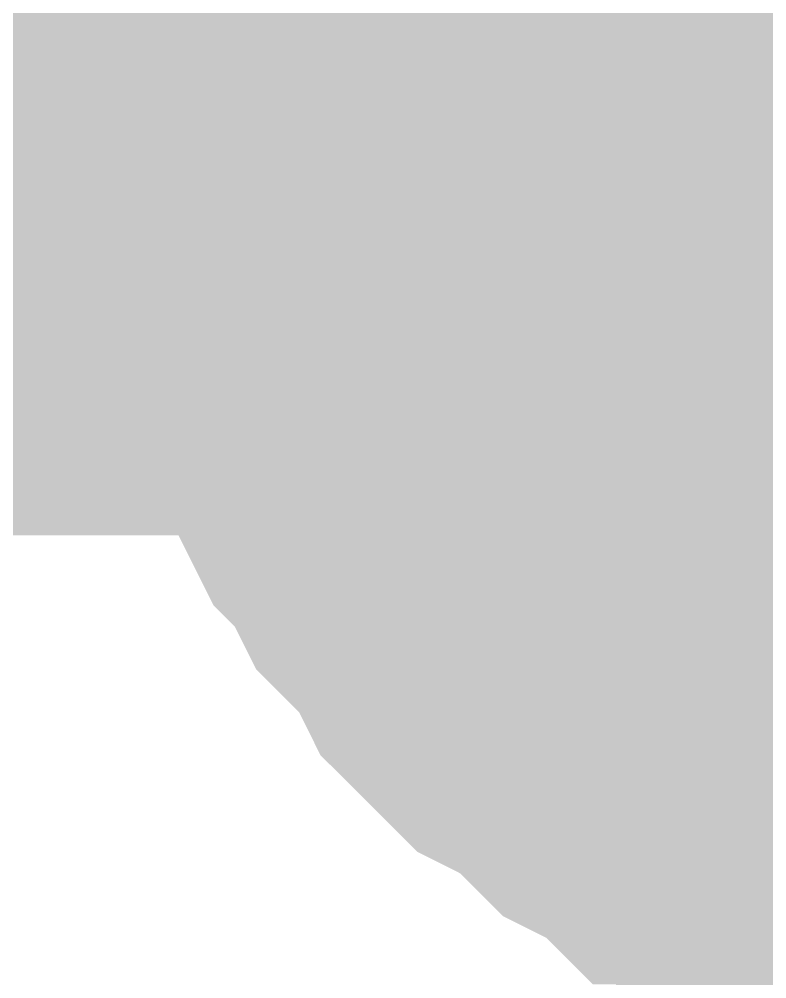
# Model space of a CAD drawing. Header units: inches. Extents: x 0 to 841, y 0 to 594.
# Drawn here: x 239.028 to 239.813, y 61.641 to 62.649 of the extents above; entities that cross this region are included whole.
import ezdxf

# ---------------------------------------------------------------- set-up
doc = ezdxf.new("R2010")
doc.units = ezdxf.units.IN
doc.layers.add('Sheet', color=255, linetype='Continuous')

msp = doc.modelspace()

# ---------------------------------------------------------------- linework, layer by layer
at = {"layer": 'Sheet'}
msp.add_lwpolyline([(239.746, 62.5, 0.508, 0.508, 1), (240.254, 62.5, 0.508, 0.508, 1)], format="xyseb", close=True, dxfattribs=at)
for points in [[(239.2655, 62.4814, 0.2997, 0.2997, 0), (239.2655, 62.5263, 0.2997, 0.2997, 0), (239.2655, 62.5712, 0.2997, 0.2997, 0), (239.2655, 62.5937, 0.2997, 0.2997, 0), (239.2879, 62.6386, 0.2997, 0.2997, 0), (239.2879, 62.6835, 0.2997, 0.2997, 0), (239.3104, 62.706, 0.2997, 0.2997, 0), (239.3104, 62.7509, 0.2997, 0.2997, 0), (239.3329, 62.7734, 0.2997, 0.2997, 0), (239.3329, 62.8183, 0.2997, 0.2997, 0)], [(239.2655, 62.4814, 0.2997, 0.2997, 0), (239.2655, 62.5263, 0.2997, 0.2997, 0), (239.2655, 62.5712, 0.2997, 0.2997, 0), (239.2655, 62.5937, 0.2997, 0.2997, 0), (239.2879, 62.6386, 0.2997, 0.2997, 0), (239.2879, 62.6835, 0.2997, 0.2997, 0), (239.3104, 62.706, 0.2997, 0.2997, 0), (239.3104, 62.7509, 0.2997, 0.2997, 0), (239.3329, 62.7734, 0.2997, 0.2997, 0), (239.3329, 62.8183, 0.2997, 0.2997, 0)], [(239.2655, 62.4814, 0.2997, 0.2997, 0), (239.2655, 62.5263, 0.2997, 0.2997, 0), (239.2655, 62.5712, 0.2997, 0.2997, 0), (239.2655, 62.5937, 0.2997, 0.2997, 0), (239.2879, 62.6386, 0.2997, 0.2997, 0), (239.2879, 62.6835, 0.2997, 0.2997, 0), (239.3104, 62.706, 0.2997, 0.2997, 0), (239.3104, 62.7509, 0.2997, 0.2997, 0), (239.3329, 62.7734, 0.2997, 0.2997, 0), (239.3329, 62.8183, 0.2997, 0.2997, 0)], [(239.2655, 62.4814, 0.2997, 0.2997, 0), (239.2655, 62.5263, 0.2997, 0.2997, 0), (239.2655, 62.5712, 0.2997, 0.2997, 0), (239.2655, 62.5937, 0.2997, 0.2997, 0), (239.2879, 62.6386, 0.2997, 0.2997, 0), (239.2879, 62.6835, 0.2997, 0.2997, 0), (239.3104, 62.706, 0.2997, 0.2997, 0), (239.3104, 62.7509, 0.2997, 0.2997, 0), (239.3329, 62.7734, 0.2997, 0.2997, 0), (239.3329, 62.8183, 0.2997, 0.2997, 0)], [(239.5125, 62.4814, 0.2997, 0.2997, 0), (239.5125, 62.5039, 0.2997, 0.2997, 0), (239.5125, 62.5263, 0.2997, 0.2997, 0), (239.5125, 62.5712, 0.2997, 0.2997, 0), (239.5125, 62.5937, 0.2997, 0.2997, 0), (239.535, 62.6162, 0.2997, 0.2997, 0), (239.535, 62.6386, 0.2997, 0.2997, 0), (239.535, 62.6611, 0.2997, 0.2997, 0), (239.5574, 62.6835, 0.2997, 0.2997, 0), (239.5574, 62.706, 0.2997, 0.2997, 0), (239.5799, 62.7284, 0.2997, 0.2997, 0), (239.5799, 62.7509, 0.2997, 0.2997, 0), (239.6024, 62.7734, 0.2997, 0.2997, 0), (239.6024, 62.7958, 0.2997, 0.2997, 0), (239.6248, 62.8183, 0.2997, 0.2997, 0)], [(239.5125, 62.4814, 0.2997, 0.2997, 0), (239.5125, 62.5039, 0.2997, 0.2997, 0), (239.5125, 62.5263, 0.2997, 0.2997, 0), (239.5125, 62.5712, 0.2997, 0.2997, 0), (239.5125, 62.5937, 0.2997, 0.2997, 0), (239.535, 62.6162, 0.2997, 0.2997, 0), (239.535, 62.6386, 0.2997, 0.2997, 0), (239.535, 62.6611, 0.2997, 0.2997, 0), (239.5574, 62.6835, 0.2997, 0.2997, 0), (239.5574, 62.706, 0.2997, 0.2997, 0), (239.5799, 62.7284, 0.2997, 0.2997, 0), (239.5799, 62.7509, 0.2997, 0.2997, 0), (239.6024, 62.7734, 0.2997, 0.2997, 0), (239.6024, 62.7958, 0.2997, 0.2997, 0), (239.6248, 62.8183, 0.2997, 0.2997, 0)], [(239.5125, 62.4814, 0.2997, 0.2997, 0), (239.5125, 62.5039, 0.2997, 0.2997, 0), (239.5125, 62.5263, 0.2997, 0.2997, 0), (239.5125, 62.5712, 0.2997, 0.2997, 0), (239.5125, 62.5937, 0.2997, 0.2997, 0), (239.535, 62.6162, 0.2997, 0.2997, 0), (239.535, 62.6386, 0.2997, 0.2997, 0), (239.535, 62.6611, 0.2997, 0.2997, 0), (239.5574, 62.6835, 0.2997, 0.2997, 0), (239.5574, 62.706, 0.2997, 0.2997, 0), (239.5799, 62.7284, 0.2997, 0.2997, 0), (239.5799, 62.7509, 0.2997, 0.2997, 0), (239.6024, 62.7734, 0.2997, 0.2997, 0), (239.6024, 62.7958, 0.2997, 0.2997, 0), (239.6248, 62.8183, 0.2997, 0.2997, 0)], [(225.0272, 62.4814, 0.7493, 0.7493, 0), (240.0291, 62.4814, 0.7493, 0.7493, 0)], [(245.0147, 62.4814, 0.7493, 0.7493, 0), (240.0291, 62.4814, 0.7493, 0.7493, 0)], [(240.0291, 57.4955, 0.7493, 0.7493, 0), (240.0291, 62.4814, 0.7493, 0.7493, 0)], [(239.2655, 62.4814, 0.0991, 0.0991, 0), (239.2655, 62.5263, 0.0991, 0.0991, 0), (239.2655, 62.5712, 0.0991, 0.0991, 0), (239.2655, 62.5937, 0.0991, 0.0991, 0), (239.2879, 62.6386, 0.0991, 0.0991, 0), (239.2879, 62.6835, 0.0991, 0.0991, 0), (239.3104, 62.706, 0.0991, 0.0991, 0)], [(239.2655, 62.4814, 0.0991, 0.0991, 0), (239.2655, 62.5263, 0.0991, 0.0991, 0), (239.2655, 62.5712, 0.0991, 0.0991, 0), (239.2655, 62.5937, 0.0991, 0.0991, 0), (239.2879, 62.6386, 0.0991, 0.0991, 0), (239.2879, 62.6835, 0.0991, 0.0991, 0), (239.3104, 62.706, 0.0991, 0.0991, 0)], [(239.2655, 62.4814, 0.0991, 0.0991, 0), (239.2655, 62.5263, 0.0991, 0.0991, 0), (239.2655, 62.5712, 0.0991, 0.0991, 0), (239.2655, 62.5937, 0.0991, 0.0991, 0), (239.2879, 62.6386, 0.0991, 0.0991, 0), (239.2879, 62.6835, 0.0991, 0.0991, 0), (239.3104, 62.706, 0.0991, 0.0991, 0)], [(239.2655, 62.4814, 0.0991, 0.0991, 0), (239.2655, 62.5263, 0.0991, 0.0991, 0), (239.2655, 62.5712, 0.0991, 0.0991, 0), (239.2655, 62.5937, 0.0991, 0.0991, 0), (239.2879, 62.6386, 0.0991, 0.0991, 0), (239.2879, 62.6835, 0.0991, 0.0991, 0), (239.3104, 62.706, 0.0991, 0.0991, 0)], [(239.5125, 62.4814, 0.0991, 0.0991, 0), (239.5125, 62.5039, 0.0991, 0.0991, 0), (239.5125, 62.5263, 0.0991, 0.0991, 0), (239.5125, 62.5712, 0.0991, 0.0991, 0), (239.5125, 62.5937, 0.0991, 0.0991, 0), (239.535, 62.6162, 0.0991, 0.0991, 0), (239.535, 62.6386, 0.0991, 0.0991, 0), (239.535, 62.6611, 0.0991, 0.0991, 0), (239.5574, 62.6835, 0.0991, 0.0991, 0), (239.5574, 62.706, 0.0991, 0.0991, 0)], [(239.5125, 62.4814, 0.0991, 0.0991, 0), (239.5125, 62.5039, 0.0991, 0.0991, 0), (239.5125, 62.5263, 0.0991, 0.0991, 0), (239.5125, 62.5712, 0.0991, 0.0991, 0), (239.5125, 62.5937, 0.0991, 0.0991, 0), (239.535, 62.6162, 0.0991, 0.0991, 0), (239.535, 62.6386, 0.0991, 0.0991, 0), (239.535, 62.6611, 0.0991, 0.0991, 0), (239.5574, 62.6835, 0.0991, 0.0991, 0), (239.5574, 62.706, 0.0991, 0.0991, 0)], [(239.5125, 62.4814, 0.0991, 0.0991, 0), (239.5125, 62.5039, 0.0991, 0.0991, 0), (239.5125, 62.5263, 0.0991, 0.0991, 0), (239.5125, 62.5712, 0.0991, 0.0991, 0), (239.5125, 62.5937, 0.0991, 0.0991, 0), (239.535, 62.6162, 0.0991, 0.0991, 0), (239.535, 62.6386, 0.0991, 0.0991, 0), (239.535, 62.6611, 0.0991, 0.0991, 0), (239.5574, 62.6835, 0.0991, 0.0991, 0), (239.5574, 62.706, 0.0991, 0.0991, 0)], [(239.9841, 61.7178, 0.2997, 0.2997, 0), (239.9392, 61.7178, 0.2997, 0.2997, 0), (239.9168, 61.7178, 0.2997, 0.2997, 0), (239.8718, 61.7402, 0.2997, 0.2997, 0), (239.8269, 61.7402, 0.2997, 0.2997, 0), (239.8045, 61.7627, 0.2997, 0.2997, 0), (239.7596, 61.7627, 0.2997, 0.2997, 0), (239.7371, 61.7852, 0.2997, 0.2997, 0), (239.6922, 61.7852, 0.2997, 0.2997, 0), (239.6697, 61.8076, 0.2997, 0.2997, 0), (239.6248, 61.8301, 0.2997, 0.2997, 0), (239.6024, 61.8525, 0.2997, 0.2997, 0), (239.5799, 61.875, 0.2997, 0.2997, 0), (239.535, 61.8975, 0.2997, 0.2997, 0), (239.5125, 61.9199, 0.2997, 0.2997, 0), (239.4901, 61.9424, 0.2997, 0.2997, 0), (239.4676, 61.9648, 0.2997, 0.2997, 0), (239.4452, 62.0098, 0.2997, 0.2997, 0), (239.4227, 62.0322, 0.2997, 0.2997, 0), (239.4002, 62.0547, 0.2997, 0.2997, 0), (239.3778, 62.0996, 0.2997, 0.2997, 0), (239.3553, 62.1221, 0.2997, 0.2997, 0), (239.3329, 62.167, 0.2997, 0.2997, 0), (239.3329, 62.1894, 0.2997, 0.2997, 0), (239.3104, 62.2343, 0.2997, 0.2997, 0), (239.3104, 62.2568, 0.2997, 0.2997, 0), (239.2879, 62.3017, 0.2997, 0.2997, 0), (239.2879, 62.3242, 0.2997, 0.2997, 0), (239.2655, 62.3691, 0.2997, 0.2997, 0), (239.2655, 62.414, 0.2997, 0.2997, 0), (239.2655, 62.4365, 0.2997, 0.2997, 0), (239.2655, 62.4814, 0.2997, 0.2997, 0)], [(239.2655, 62.4814, 0.2997, 0.2997, 0), (239.2655, 62.4814, 0.2997, 0.2997, 0)], [(239.9841, 61.7178, 0.2997, 0.2997, 0), (239.9392, 61.7178, 0.2997, 0.2997, 0), (239.9168, 61.7178, 0.2997, 0.2997, 0), (239.8718, 61.7402, 0.2997, 0.2997, 0), (239.8269, 61.7402, 0.2997, 0.2997, 0), (239.8045, 61.7627, 0.2997, 0.2997, 0), (239.7596, 61.7627, 0.2997, 0.2997, 0), (239.7371, 61.7852, 0.2997, 0.2997, 0), (239.6922, 61.7852, 0.2997, 0.2997, 0), (239.6697, 61.8076, 0.2997, 0.2997, 0), (239.6248, 61.8301, 0.2997, 0.2997, 0), (239.6024, 61.8525, 0.2997, 0.2997, 0), (239.5799, 61.875, 0.2997, 0.2997, 0), (239.535, 61.8975, 0.2997, 0.2997, 0), (239.5125, 61.9199, 0.2997, 0.2997, 0), (239.4901, 61.9424, 0.2997, 0.2997, 0), (239.4676, 61.9648, 0.2997, 0.2997, 0), (239.4452, 62.0098, 0.2997, 0.2997, 0), (239.4227, 62.0322, 0.2997, 0.2997, 0), (239.4002, 62.0547, 0.2997, 0.2997, 0), (239.3778, 62.0996, 0.2997, 0.2997, 0), (239.3553, 62.1221, 0.2997, 0.2997, 0), (239.3329, 62.167, 0.2997, 0.2997, 0), (239.3329, 62.1894, 0.2997, 0.2997, 0), (239.3104, 62.2343, 0.2997, 0.2997, 0), (239.3104, 62.2568, 0.2997, 0.2997, 0), (239.2879, 62.3017, 0.2997, 0.2997, 0), (239.2879, 62.3242, 0.2997, 0.2997, 0), (239.2655, 62.3691, 0.2997, 0.2997, 0), (239.2655, 62.414, 0.2997, 0.2997, 0), (239.2655, 62.4365, 0.2997, 0.2997, 0), (239.2655, 62.4814, 0.2997, 0.2997, 0)], [(239.2655, 62.4814, 0.2997, 0.2997, 0), (239.2655, 62.4814, 0.2997, 0.2997, 0)], [(239.9841, 61.7178, 0.2997, 0.2997, 0), (239.9392, 61.7178, 0.2997, 0.2997, 0), (239.9168, 61.7178, 0.2997, 0.2997, 0), (239.8718, 61.7402, 0.2997, 0.2997, 0), (239.8269, 61.7402, 0.2997, 0.2997, 0), (239.8045, 61.7627, 0.2997, 0.2997, 0), (239.7596, 61.7627, 0.2997, 0.2997, 0), (239.7371, 61.7852, 0.2997, 0.2997, 0), (239.6922, 61.7852, 0.2997, 0.2997, 0), (239.6697, 61.8076, 0.2997, 0.2997, 0), (239.6248, 61.8301, 0.2997, 0.2997, 0), (239.6024, 61.8525, 0.2997, 0.2997, 0), (239.5799, 61.875, 0.2997, 0.2997, 0), (239.535, 61.8975, 0.2997, 0.2997, 0), (239.5125, 61.9199, 0.2997, 0.2997, 0), (239.4901, 61.9424, 0.2997, 0.2997, 0), (239.4676, 61.9648, 0.2997, 0.2997, 0), (239.4452, 62.0098, 0.2997, 0.2997, 0), (239.4227, 62.0322, 0.2997, 0.2997, 0), (239.4002, 62.0547, 0.2997, 0.2997, 0), (239.3778, 62.0996, 0.2997, 0.2997, 0), (239.3553, 62.1221, 0.2997, 0.2997, 0), (239.3329, 62.167, 0.2997, 0.2997, 0), (239.3329, 62.1894, 0.2997, 0.2997, 0), (239.3104, 62.2343, 0.2997, 0.2997, 0), (239.3104, 62.2568, 0.2997, 0.2997, 0), (239.2879, 62.3017, 0.2997, 0.2997, 0), (239.2879, 62.3242, 0.2997, 0.2997, 0), (239.2655, 62.3691, 0.2997, 0.2997, 0), (239.2655, 62.414, 0.2997, 0.2997, 0), (239.2655, 62.4365, 0.2997, 0.2997, 0), (239.2655, 62.4814, 0.2997, 0.2997, 0)], [(239.2655, 62.4814, 0.2997, 0.2997, 0), (239.2655, 62.4814, 0.2997, 0.2997, 0)], [(239.9841, 61.7178, 0.2997, 0.2997, 0), (239.9392, 61.7178, 0.2997, 0.2997, 0), (239.9168, 61.7178, 0.2997, 0.2997, 0), (239.8718, 61.7402, 0.2997, 0.2997, 0), (239.8269, 61.7402, 0.2997, 0.2997, 0), (239.8045, 61.7627, 0.2997, 0.2997, 0), (239.7596, 61.7627, 0.2997, 0.2997, 0), (239.7371, 61.7852, 0.2997, 0.2997, 0), (239.6922, 61.7852, 0.2997, 0.2997, 0), (239.6697, 61.8076, 0.2997, 0.2997, 0), (239.6248, 61.8301, 0.2997, 0.2997, 0), (239.6024, 61.8525, 0.2997, 0.2997, 0), (239.5799, 61.875, 0.2997, 0.2997, 0), (239.535, 61.8975, 0.2997, 0.2997, 0), (239.5125, 61.9199, 0.2997, 0.2997, 0), (239.4901, 61.9424, 0.2997, 0.2997, 0), (239.4676, 61.9648, 0.2997, 0.2997, 0), (239.4452, 62.0098, 0.2997, 0.2997, 0), (239.4227, 62.0322, 0.2997, 0.2997, 0), (239.4002, 62.0547, 0.2997, 0.2997, 0), (239.3778, 62.0996, 0.2997, 0.2997, 0), (239.3553, 62.1221, 0.2997, 0.2997, 0), (239.3329, 62.167, 0.2997, 0.2997, 0), (239.3329, 62.1894, 0.2997, 0.2997, 0), (239.3104, 62.2343, 0.2997, 0.2997, 0), (239.3104, 62.2568, 0.2997, 0.2997, 0), (239.2879, 62.3017, 0.2997, 0.2997, 0), (239.2879, 62.3242, 0.2997, 0.2997, 0), (239.2655, 62.3691, 0.2997, 0.2997, 0), (239.2655, 62.414, 0.2997, 0.2997, 0), (239.2655, 62.4365, 0.2997, 0.2997, 0), (239.2655, 62.4814, 0.2997, 0.2997, 0)], [(239.2655, 62.4814, 0.2997, 0.2997, 0), (239.2655, 62.4814, 0.2997, 0.2997, 0)], [(239.9841, 61.9873, 0.2997, 0.2997, 0), (239.9392, 61.9873, 0.2997, 0.2997, 0), (239.9168, 61.9873, 0.2997, 0.2997, 0), (239.8943, 62.0098, 0.2997, 0.2997, 0), (239.8718, 62.0098, 0.2997, 0.2997, 0), (239.8494, 62.0098, 0.2997, 0.2997, 0), (239.8269, 62.0322, 0.2997, 0.2997, 0), (239.8045, 62.0322, 0.2997, 0.2997, 0), (239.782, 62.0547, 0.2997, 0.2997, 0), (239.7596, 62.0547, 0.2997, 0.2997, 0), (239.7371, 62.0771, 0.2997, 0.2997, 0), (239.7146, 62.0771, 0.2997, 0.2997, 0), (239.6922, 62.0996, 0.2997, 0.2997, 0), (239.6697, 62.1221, 0.2997, 0.2997, 0), (239.6697, 62.1221, 0.2997, 0.2997, 0), (239.6473, 62.1445, 0.2997, 0.2997, 0), (239.6248, 62.167, 0.2997, 0.2997, 0), (239.6024, 62.1894, 0.2997, 0.2997, 0), (239.6024, 62.2119, 0.2997, 0.2997, 0), (239.5799, 62.2343, 0.2997, 0.2997, 0), (239.5799, 62.2568, 0.2997, 0.2997, 0), (239.5574, 62.2793, 0.2997, 0.2997, 0), (239.5574, 62.3017, 0.2997, 0.2997, 0), (239.535, 62.3017, 0.2997, 0.2997, 0), (239.535, 62.3466, 0.2997, 0.2997, 0), (239.535, 62.3691, 0.2997, 0.2997, 0), (239.5125, 62.3916, 0.2997, 0.2997, 0), (239.5125, 62.414, 0.2997, 0.2997, 0), (239.5125, 62.4365, 0.2997, 0.2997, 0), (239.5125, 62.4589, 0.2997, 0.2997, 0), (239.5125, 62.4814, 0.2997, 0.2997, 0)], [(239.5125, 62.4814, 0.2997, 0.2997, 0), (239.5125, 62.4814, 0.2997, 0.2997, 0)], [(239.9841, 61.9873, 0.2997, 0.2997, 0), (239.9392, 61.9873, 0.2997, 0.2997, 0), (239.9168, 61.9873, 0.2997, 0.2997, 0), (239.8943, 62.0098, 0.2997, 0.2997, 0), (239.8718, 62.0098, 0.2997, 0.2997, 0), (239.8494, 62.0098, 0.2997, 0.2997, 0), (239.8269, 62.0322, 0.2997, 0.2997, 0), (239.8045, 62.0322, 0.2997, 0.2997, 0), (239.782, 62.0547, 0.2997, 0.2997, 0), (239.7596, 62.0547, 0.2997, 0.2997, 0), (239.7371, 62.0771, 0.2997, 0.2997, 0), (239.7146, 62.0771, 0.2997, 0.2997, 0), (239.6922, 62.0996, 0.2997, 0.2997, 0), (239.6697, 62.1221, 0.2997, 0.2997, 0), (239.6697, 62.1221, 0.2997, 0.2997, 0), (239.6473, 62.1445, 0.2997, 0.2997, 0), (239.6248, 62.167, 0.2997, 0.2997, 0), (239.6024, 62.1894, 0.2997, 0.2997, 0), (239.6024, 62.2119, 0.2997, 0.2997, 0), (239.5799, 62.2343, 0.2997, 0.2997, 0), (239.5799, 62.2568, 0.2997, 0.2997, 0), (239.5574, 62.2793, 0.2997, 0.2997, 0), (239.5574, 62.3017, 0.2997, 0.2997, 0), (239.535, 62.3017, 0.2997, 0.2997, 0), (239.535, 62.3466, 0.2997, 0.2997, 0), (239.535, 62.3691, 0.2997, 0.2997, 0), (239.5125, 62.3916, 0.2997, 0.2997, 0), (239.5125, 62.414, 0.2997, 0.2997, 0), (239.5125, 62.4365, 0.2997, 0.2997, 0), (239.5125, 62.4589, 0.2997, 0.2997, 0), (239.5125, 62.4814, 0.2997, 0.2997, 0)], [(239.5125, 62.4814, 0.2997, 0.2997, 0), (239.5125, 62.4814, 0.2997, 0.2997, 0)], [(239.9841, 61.9873, 0.2997, 0.2997, 0), (239.9392, 61.9873, 0.2997, 0.2997, 0), (239.9168, 61.9873, 0.2997, 0.2997, 0), (239.8943, 62.0098, 0.2997, 0.2997, 0), (239.8718, 62.0098, 0.2997, 0.2997, 0), (239.8494, 62.0098, 0.2997, 0.2997, 0), (239.8269, 62.0322, 0.2997, 0.2997, 0), (239.8045, 62.0322, 0.2997, 0.2997, 0), (239.782, 62.0547, 0.2997, 0.2997, 0), (239.7596, 62.0547, 0.2997, 0.2997, 0), (239.7371, 62.0771, 0.2997, 0.2997, 0), (239.7146, 62.0771, 0.2997, 0.2997, 0), (239.6922, 62.0996, 0.2997, 0.2997, 0), (239.6697, 62.1221, 0.2997, 0.2997, 0), (239.6697, 62.1221, 0.2997, 0.2997, 0), (239.6473, 62.1445, 0.2997, 0.2997, 0), (239.6248, 62.167, 0.2997, 0.2997, 0), (239.6024, 62.1894, 0.2997, 0.2997, 0), (239.6024, 62.2119, 0.2997, 0.2997, 0), (239.5799, 62.2343, 0.2997, 0.2997, 0), (239.5799, 62.2568, 0.2997, 0.2997, 0), (239.5574, 62.2793, 0.2997, 0.2997, 0), (239.5574, 62.3017, 0.2997, 0.2997, 0), (239.535, 62.3017, 0.2997, 0.2997, 0), (239.535, 62.3466, 0.2997, 0.2997, 0), (239.535, 62.3691, 0.2997, 0.2997, 0), (239.5125, 62.3916, 0.2997, 0.2997, 0), (239.5125, 62.414, 0.2997, 0.2997, 0), (239.5125, 62.4365, 0.2997, 0.2997, 0), (239.5125, 62.4589, 0.2997, 0.2997, 0), (239.5125, 62.4814, 0.2997, 0.2997, 0)], [(239.5125, 62.4814, 0.2997, 0.2997, 0), (239.5125, 62.4814, 0.2997, 0.2997, 0)], [(239.8718, 61.7402, 0.0991, 0.0991, 0), (239.8269, 61.7402, 0.0991, 0.0991, 0), (239.8045, 61.7627, 0.0991, 0.0991, 0), (239.7596, 61.7627, 0.0991, 0.0991, 0), (239.7371, 61.7852, 0.0991, 0.0991, 0), (239.6922, 61.7852, 0.0991, 0.0991, 0), (239.6697, 61.8076, 0.0991, 0.0991, 0), (239.6248, 61.8301, 0.0991, 0.0991, 0), (239.6024, 61.8525, 0.0991, 0.0991, 0), (239.5799, 61.875, 0.0991, 0.0991, 0), (239.535, 61.8975, 0.0991, 0.0991, 0), (239.5125, 61.9199, 0.0991, 0.0991, 0), (239.4901, 61.9424, 0.0991, 0.0991, 0), (239.4676, 61.9648, 0.0991, 0.0991, 0), (239.4452, 62.0098, 0.0991, 0.0991, 0), (239.4227, 62.0322, 0.0991, 0.0991, 0), (239.4002, 62.0547, 0.0991, 0.0991, 0), (239.3778, 62.0996, 0.0991, 0.0991, 0), (239.3553, 62.1221, 0.0991, 0.0991, 0), (239.3329, 62.167, 0.0991, 0.0991, 0), (239.3329, 62.1894, 0.0991, 0.0991, 0), (239.3104, 62.2343, 0.0991, 0.0991, 0), (239.3104, 62.2568, 0.0991, 0.0991, 0), (239.2879, 62.3017, 0.0991, 0.0991, 0), (239.2879, 62.3242, 0.0991, 0.0991, 0), (239.2655, 62.3691, 0.0991, 0.0991, 0), (239.2655, 62.414, 0.0991, 0.0991, 0), (239.2655, 62.4365, 0.0991, 0.0991, 0), (239.2655, 62.4814, 0.0991, 0.0991, 0)], [(239.2655, 62.4814, 0.0991, 0.0991, 0), (239.2655, 62.4814, 0.0991, 0.0991, 0)], [(239.8718, 61.7402, 0.0991, 0.0991, 0), (239.8269, 61.7402, 0.0991, 0.0991, 0), (239.8045, 61.7627, 0.0991, 0.0991, 0), (239.7596, 61.7627, 0.0991, 0.0991, 0), (239.7371, 61.7852, 0.0991, 0.0991, 0), (239.6922, 61.7852, 0.0991, 0.0991, 0), (239.6697, 61.8076, 0.0991, 0.0991, 0), (239.6248, 61.8301, 0.0991, 0.0991, 0), (239.6024, 61.8525, 0.0991, 0.0991, 0), (239.5799, 61.875, 0.0991, 0.0991, 0), (239.535, 61.8975, 0.0991, 0.0991, 0), (239.5125, 61.9199, 0.0991, 0.0991, 0), (239.4901, 61.9424, 0.0991, 0.0991, 0), (239.4676, 61.9648, 0.0991, 0.0991, 0), (239.4452, 62.0098, 0.0991, 0.0991, 0), (239.4227, 62.0322, 0.0991, 0.0991, 0), (239.4002, 62.0547, 0.0991, 0.0991, 0), (239.3778, 62.0996, 0.0991, 0.0991, 0), (239.3553, 62.1221, 0.0991, 0.0991, 0), (239.3329, 62.167, 0.0991, 0.0991, 0), (239.3329, 62.1894, 0.0991, 0.0991, 0), (239.3104, 62.2343, 0.0991, 0.0991, 0), (239.3104, 62.2568, 0.0991, 0.0991, 0), (239.2879, 62.3017, 0.0991, 0.0991, 0), (239.2879, 62.3242, 0.0991, 0.0991, 0), (239.2655, 62.3691, 0.0991, 0.0991, 0), (239.2655, 62.414, 0.0991, 0.0991, 0), (239.2655, 62.4365, 0.0991, 0.0991, 0), (239.2655, 62.4814, 0.0991, 0.0991, 0)], [(239.2655, 62.4814, 0.0991, 0.0991, 0), (239.2655, 62.4814, 0.0991, 0.0991, 0)], [(239.8718, 61.7402, 0.0991, 0.0991, 0), (239.8269, 61.7402, 0.0991, 0.0991, 0), (239.8045, 61.7627, 0.0991, 0.0991, 0), (239.7596, 61.7627, 0.0991, 0.0991, 0), (239.7371, 61.7852, 0.0991, 0.0991, 0), (239.6922, 61.7852, 0.0991, 0.0991, 0), (239.6697, 61.8076, 0.0991, 0.0991, 0), (239.6248, 61.8301, 0.0991, 0.0991, 0), (239.6024, 61.8525, 0.0991, 0.0991, 0), (239.5799, 61.875, 0.0991, 0.0991, 0), (239.535, 61.8975, 0.0991, 0.0991, 0), (239.5125, 61.9199, 0.0991, 0.0991, 0), (239.4901, 61.9424, 0.0991, 0.0991, 0), (239.4676, 61.9648, 0.0991, 0.0991, 0), (239.4452, 62.0098, 0.0991, 0.0991, 0), (239.4227, 62.0322, 0.0991, 0.0991, 0), (239.4002, 62.0547, 0.0991, 0.0991, 0), (239.3778, 62.0996, 0.0991, 0.0991, 0), (239.3553, 62.1221, 0.0991, 0.0991, 0), (239.3329, 62.167, 0.0991, 0.0991, 0), (239.3329, 62.1894, 0.0991, 0.0991, 0), (239.3104, 62.2343, 0.0991, 0.0991, 0), (239.3104, 62.2568, 0.0991, 0.0991, 0), (239.2879, 62.3017, 0.0991, 0.0991, 0), (239.2879, 62.3242, 0.0991, 0.0991, 0), (239.2655, 62.3691, 0.0991, 0.0991, 0), (239.2655, 62.414, 0.0991, 0.0991, 0), (239.2655, 62.4365, 0.0991, 0.0991, 0), (239.2655, 62.4814, 0.0991, 0.0991, 0)], [(239.2655, 62.4814, 0.0991, 0.0991, 0), (239.2655, 62.4814, 0.0991, 0.0991, 0)], [(239.8718, 61.7402, 0.0991, 0.0991, 0), (239.8269, 61.7402, 0.0991, 0.0991, 0), (239.8045, 61.7627, 0.0991, 0.0991, 0), (239.7596, 61.7627, 0.0991, 0.0991, 0), (239.7371, 61.7852, 0.0991, 0.0991, 0), (239.6922, 61.7852, 0.0991, 0.0991, 0), (239.6697, 61.8076, 0.0991, 0.0991, 0), (239.6248, 61.8301, 0.0991, 0.0991, 0), (239.6024, 61.8525, 0.0991, 0.0991, 0), (239.5799, 61.875, 0.0991, 0.0991, 0), (239.535, 61.8975, 0.0991, 0.0991, 0), (239.5125, 61.9199, 0.0991, 0.0991, 0), (239.4901, 61.9424, 0.0991, 0.0991, 0), (239.4676, 61.9648, 0.0991, 0.0991, 0), (239.4452, 62.0098, 0.0991, 0.0991, 0), (239.4227, 62.0322, 0.0991, 0.0991, 0), (239.4002, 62.0547, 0.0991, 0.0991, 0), (239.3778, 62.0996, 0.0991, 0.0991, 0), (239.3553, 62.1221, 0.0991, 0.0991, 0), (239.3329, 62.167, 0.0991, 0.0991, 0), (239.3329, 62.1894, 0.0991, 0.0991, 0), (239.3104, 62.2343, 0.0991, 0.0991, 0), (239.3104, 62.2568, 0.0991, 0.0991, 0), (239.2879, 62.3017, 0.0991, 0.0991, 0), (239.2879, 62.3242, 0.0991, 0.0991, 0), (239.2655, 62.3691, 0.0991, 0.0991, 0), (239.2655, 62.414, 0.0991, 0.0991, 0), (239.2655, 62.4365, 0.0991, 0.0991, 0), (239.2655, 62.4814, 0.0991, 0.0991, 0)], [(239.2655, 62.4814, 0.0991, 0.0991, 0), (239.2655, 62.4814, 0.0991, 0.0991, 0)], [(239.8718, 62.0098, 0.0991, 0.0991, 0), (239.8494, 62.0098, 0.0991, 0.0991, 0), (239.8269, 62.0322, 0.0991, 0.0991, 0), (239.8045, 62.0322, 0.0991, 0.0991, 0), (239.782, 62.0547, 0.0991, 0.0991, 0), (239.7596, 62.0547, 0.0991, 0.0991, 0), (239.7371, 62.0771, 0.0991, 0.0991, 0), (239.7146, 62.0771, 0.0991, 0.0991, 0), (239.6922, 62.0996, 0.0991, 0.0991, 0), (239.6697, 62.1221, 0.0991, 0.0991, 0), (239.6697, 62.1221, 0.0991, 0.0991, 0), (239.6473, 62.1445, 0.0991, 0.0991, 0), (239.6248, 62.167, 0.0991, 0.0991, 0), (239.6024, 62.1894, 0.0991, 0.0991, 0), (239.6024, 62.2119, 0.0991, 0.0991, 0), (239.5799, 62.2343, 0.0991, 0.0991, 0), (239.5799, 62.2568, 0.0991, 0.0991, 0), (239.5574, 62.2793, 0.0991, 0.0991, 0), (239.5574, 62.3017, 0.0991, 0.0991, 0), (239.535, 62.3017, 0.0991, 0.0991, 0), (239.535, 62.3466, 0.0991, 0.0991, 0), (239.535, 62.3691, 0.0991, 0.0991, 0), (239.5125, 62.3916, 0.0991, 0.0991, 0), (239.5125, 62.414, 0.0991, 0.0991, 0), (239.5125, 62.4365, 0.0991, 0.0991, 0), (239.5125, 62.4589, 0.0991, 0.0991, 0), (239.5125, 62.4814, 0.0991, 0.0991, 0)], [(239.5125, 62.4814, 0.0991, 0.0991, 0), (239.5125, 62.4814, 0.0991, 0.0991, 0)], [(239.8718, 62.0098, 0.0991, 0.0991, 0), (239.8494, 62.0098, 0.0991, 0.0991, 0), (239.8269, 62.0322, 0.0991, 0.0991, 0), (239.8045, 62.0322, 0.0991, 0.0991, 0), (239.782, 62.0547, 0.0991, 0.0991, 0), (239.7596, 62.0547, 0.0991, 0.0991, 0), (239.7371, 62.0771, 0.0991, 0.0991, 0), (239.7146, 62.0771, 0.0991, 0.0991, 0), (239.6922, 62.0996, 0.0991, 0.0991, 0), (239.6697, 62.1221, 0.0991, 0.0991, 0), (239.6697, 62.1221, 0.0991, 0.0991, 0), (239.6473, 62.1445, 0.0991, 0.0991, 0), (239.6248, 62.167, 0.0991, 0.0991, 0), (239.6024, 62.1894, 0.0991, 0.0991, 0), (239.6024, 62.2119, 0.0991, 0.0991, 0), (239.5799, 62.2343, 0.0991, 0.0991, 0), (239.5799, 62.2568, 0.0991, 0.0991, 0), (239.5574, 62.2793, 0.0991, 0.0991, 0), (239.5574, 62.3017, 0.0991, 0.0991, 0), (239.535, 62.3017, 0.0991, 0.0991, 0), (239.535, 62.3466, 0.0991, 0.0991, 0), (239.535, 62.3691, 0.0991, 0.0991, 0), (239.5125, 62.3916, 0.0991, 0.0991, 0), (239.5125, 62.414, 0.0991, 0.0991, 0), (239.5125, 62.4365, 0.0991, 0.0991, 0), (239.5125, 62.4589, 0.0991, 0.0991, 0), (239.5125, 62.4814, 0.0991, 0.0991, 0)], [(239.5125, 62.4814, 0.0991, 0.0991, 0), (239.5125, 62.4814, 0.0991, 0.0991, 0)], [(239.8718, 62.0098, 0.0991, 0.0991, 0), (239.8494, 62.0098, 0.0991, 0.0991, 0), (239.8269, 62.0322, 0.0991, 0.0991, 0), (239.8045, 62.0322, 0.0991, 0.0991, 0), (239.782, 62.0547, 0.0991, 0.0991, 0), (239.7596, 62.0547, 0.0991, 0.0991, 0), (239.7371, 62.0771, 0.0991, 0.0991, 0), (239.7146, 62.0771, 0.0991, 0.0991, 0), (239.6922, 62.0996, 0.0991, 0.0991, 0), (239.6697, 62.1221, 0.0991, 0.0991, 0), (239.6697, 62.1221, 0.0991, 0.0991, 0), (239.6473, 62.1445, 0.0991, 0.0991, 0), (239.6248, 62.167, 0.0991, 0.0991, 0), (239.6024, 62.1894, 0.0991, 0.0991, 0), (239.6024, 62.2119, 0.0991, 0.0991, 0), (239.5799, 62.2343, 0.0991, 0.0991, 0), (239.5799, 62.2568, 0.0991, 0.0991, 0), (239.5574, 62.2793, 0.0991, 0.0991, 0), (239.5574, 62.3017, 0.0991, 0.0991, 0), (239.535, 62.3017, 0.0991, 0.0991, 0), (239.535, 62.3466, 0.0991, 0.0991, 0), (239.535, 62.3691, 0.0991, 0.0991, 0), (239.5125, 62.3916, 0.0991, 0.0991, 0), (239.5125, 62.414, 0.0991, 0.0991, 0), (239.5125, 62.4365, 0.0991, 0.0991, 0), (239.5125, 62.4589, 0.0991, 0.0991, 0), (239.5125, 62.4814, 0.0991, 0.0991, 0)], [(239.5125, 62.4814, 0.0991, 0.0991, 0), (239.5125, 62.4814, 0.0991, 0.0991, 0)]]:
    msp.add_lwpolyline(points, format="xyseb", dxfattribs=at)

doc.saveas('drawing.dxf')
